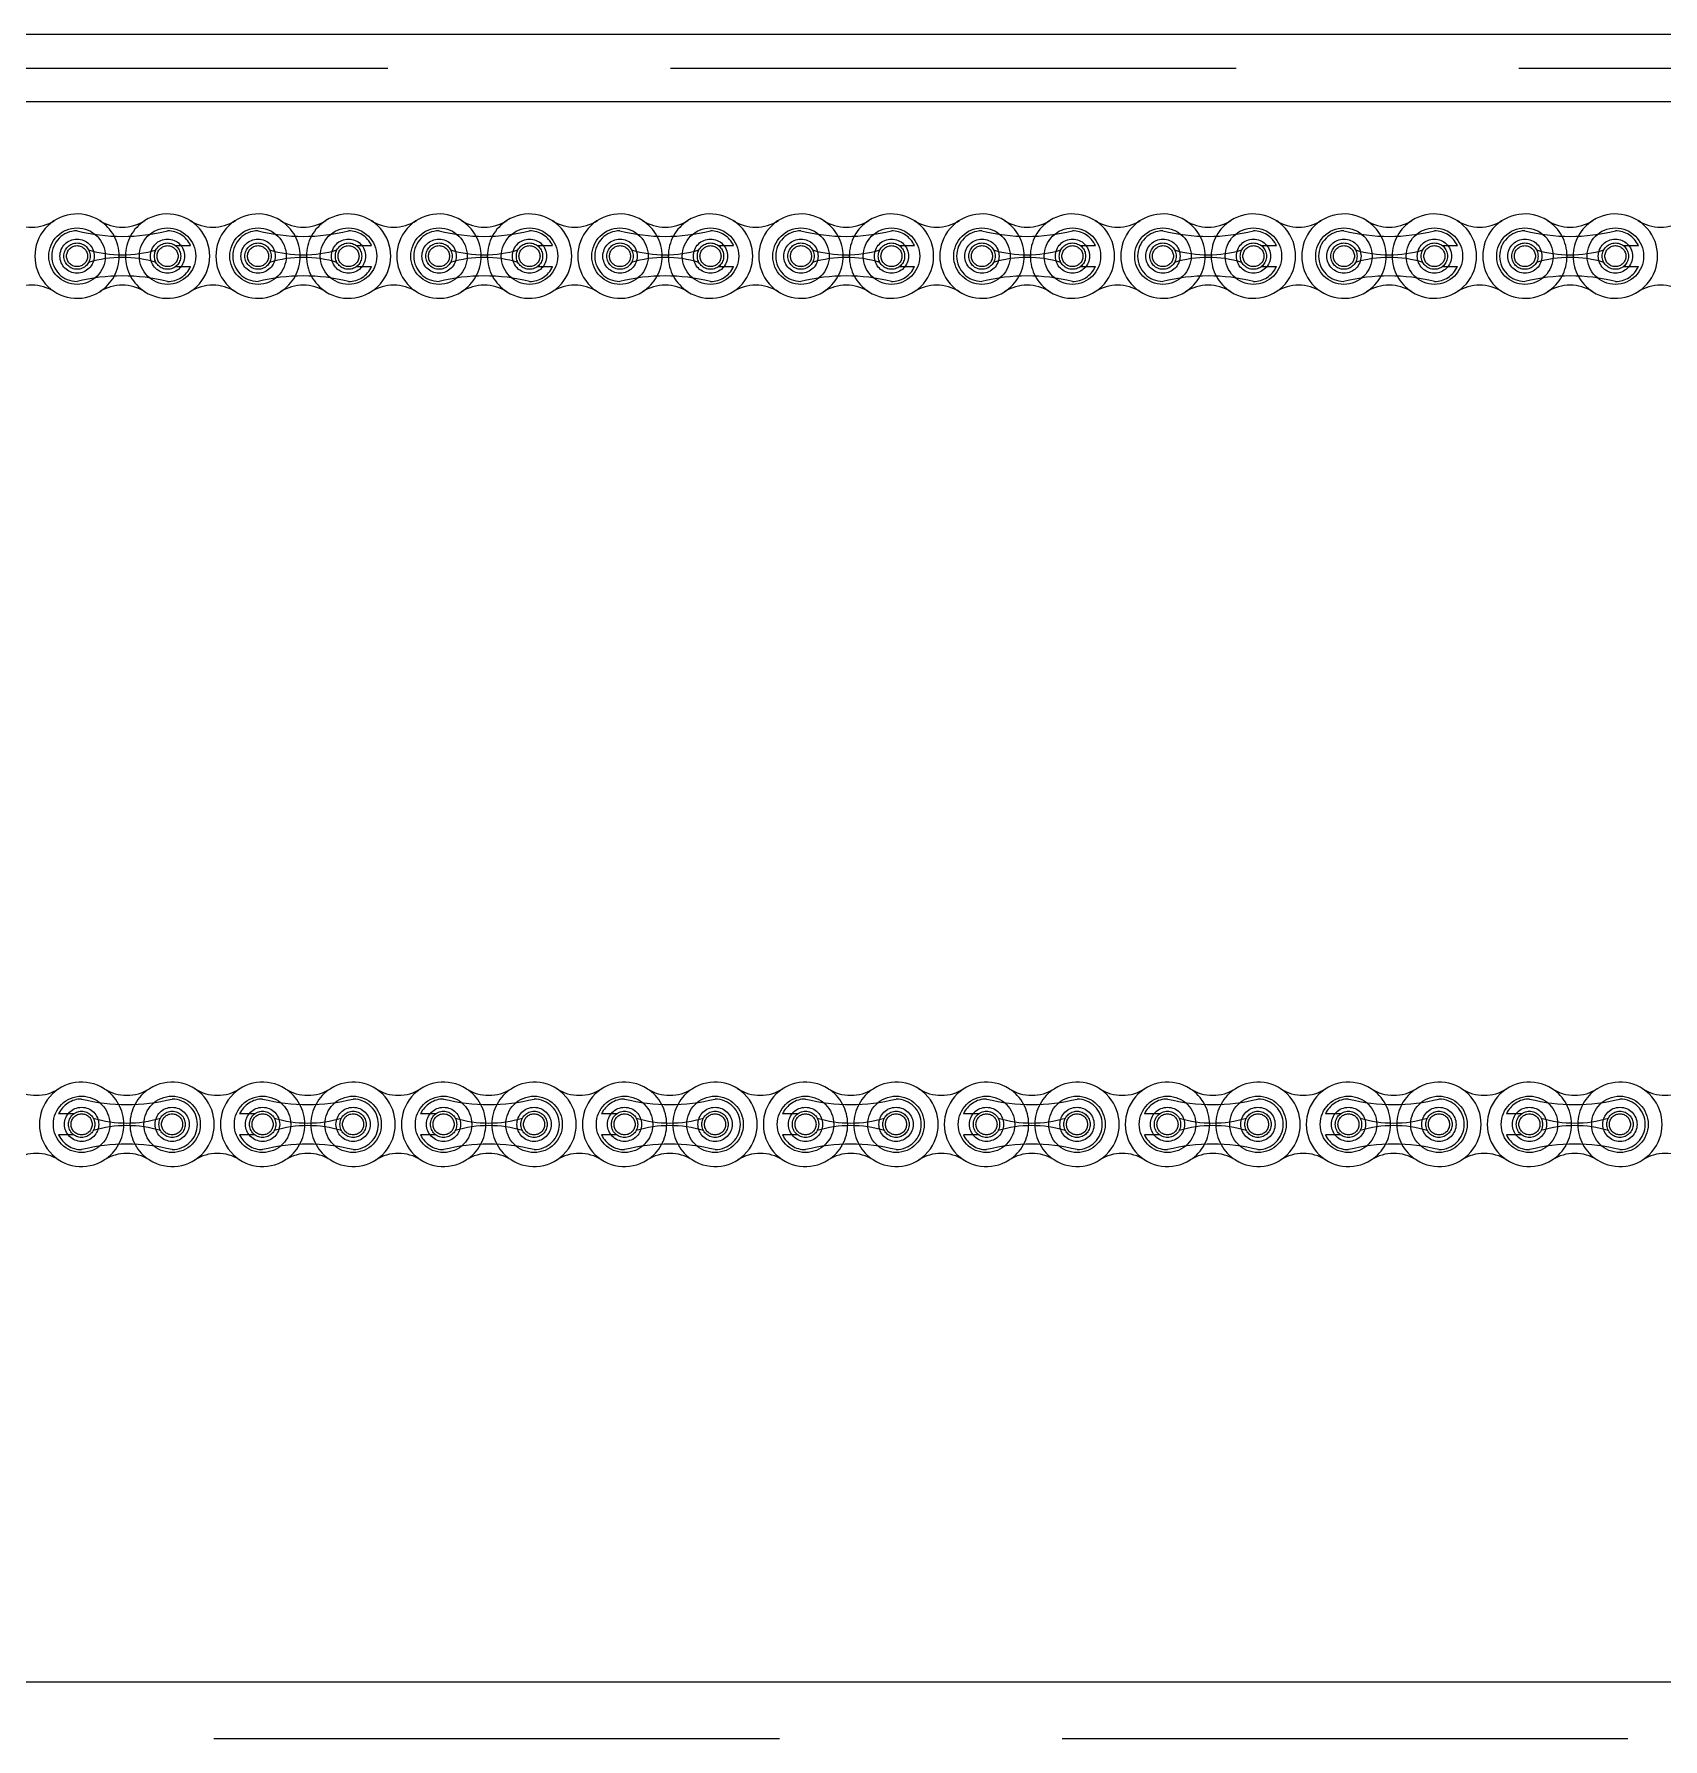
# Model space of a CAD drawing. Header units: metres. Extents: x 0 to 21025, y 0 to 14850.
# Drawn here: x 3267.5 to 3496.1, y 13047.4 to 13286.7 of the extents above; entities that cross this region are included whole.
import ezdxf

# ---------------------------------------------------------------- set-up
doc = ezdxf.new("R2010")
doc.units = ezdxf.units.M
doc.header["$LTSCALE"] = 25
doc.linetypes.add('HIDDEN2', pattern=[4.7625, 3.175, -1.5875])
doc.layers.add('SL4', color=4, linetype='Continuous')
doc.layers.add('ST1', color=7, linetype='HIDDEN2')

msp = doc.modelspace()

# ---------------------------------------------------------------- linework, layer by layer
at = {"layer": 'SL4'}
for p, q in [((2880.564, 13286.681), (4205.539, 13286.681)), ((4205.539, 13277.156), (2880.564, 13277.156)), ((2928.064, 13055.444), (4158.039, 13055.444))]:
    msp.add_line(p, q, dxfattribs=at)
at = {"layer": 'ST1'}
for p, q in [((2880.564, 13281.919), (4205.539, 13281.919)), ((4205.539, 13277.156), (2880.564, 13277.156)), ((3287.337, 13256.997), (3289.461, 13256.997)), ((3312.737, 13256.997), (3314.861, 13256.997)), ((3338.137, 13256.997), (3340.261, 13256.997)), ((3363.537, 13256.997), (3365.661, 13256.997)), ((3388.937, 13256.997), (3391.061, 13256.997)), ((3414.337, 13256.997), (3416.461, 13256.997)), ((3439.737, 13256.997), (3441.861, 13256.997)), ((3465.137, 13256.997), (3467.261, 13256.997)), ((3490.537, 13256.997), (3492.661, 13256.997)), ((3287.337, 13254.045), (3289.461, 13254.045)), ((3312.737, 13254.045), (3314.861, 13254.045)), ((3338.137, 13254.045), (3340.261, 13254.045)), ((3363.537, 13254.045), (3365.661, 13254.045)), ((3388.937, 13254.045), (3391.061, 13254.045)), ((3414.337, 13254.045), (3416.461, 13254.045)), ((3439.737, 13254.045), (3441.861, 13254.045)), ((3465.137, 13254.045), (3467.261, 13254.045)), ((3490.537, 13254.045), (3492.661, 13254.045)), ((3273.062, 13135.162), (3270.938, 13135.162)), ((3298.462, 13135.162), (3296.338, 13135.162)), ((3323.862, 13135.162), (3321.738, 13135.162)), ((3349.262, 13135.162), (3347.138, 13135.162)), ((3374.662, 13135.162), (3372.538, 13135.162)), ((3400.062, 13135.162), (3397.938, 13135.162)), ((3425.462, 13135.162), (3423.338, 13135.162)), ((3450.862, 13135.162), (3448.738, 13135.162)), ((3476.262, 13135.162), (3474.138, 13135.162)), ((3273.062, 13132.21), (3270.938, 13132.21)), ((3298.462, 13132.21), (3296.338, 13132.21)), ((3323.862, 13132.21), (3321.738, 13132.21)), ((3349.262, 13132.21), (3347.138, 13132.21)), ((3374.662, 13132.21), (3372.538, 13132.21)), ((3400.062, 13132.21), (3397.938, 13132.21)), ((3425.462, 13132.21), (3423.338, 13132.21)), ((3450.862, 13132.21), (3448.738, 13132.21)), ((3476.262, 13132.21), (3474.138, 13132.21)), ((2880.564, 13055.444), (4205.539, 13055.444)), ((4205.539, 13047.444), (2880.564, 13047.444))]:
    msp.add_line(p, q, dxfattribs=at)
for centre, radius in [((3273.53, 13255.521), 3.96), ((3286.23, 13255.521), 3.96), ((3298.93, 13255.521), 3.96), ((3311.63, 13255.521), 3.96), ((3324.33, 13255.521), 3.96), ((3337.03, 13255.521), 3.96), ((3349.73, 13255.521), 3.96), ((3362.43, 13255.521), 3.96), ((3375.13, 13255.521), 3.96), ((3387.83, 13255.521), 3.96), ((3400.53, 13255.521), 3.96), ((3413.23, 13255.521), 3.96), ((3425.93, 13255.521), 3.96), ((3438.63, 13255.521), 3.96), ((3451.33, 13255.521), 3.96), ((3464.03, 13255.521), 3.96), ((3476.73, 13255.521), 3.96), ((3489.43, 13255.521), 3.96), ((3273.53, 13255.521), 2.398), ((3273.53, 13255.521), 1.845), ((3273.53, 13255.521), 1.476), ((3286.23, 13255.521), 2.399), ((3286.23, 13255.521), 1.845), ((3286.23, 13255.521), 1.476), ((3298.93, 13255.521), 2.398), ((3298.93, 13255.521), 1.845), ((3298.93, 13255.521), 1.476), ((3311.63, 13255.521), 2.399), ((3311.63, 13255.521), 1.845), ((3311.63, 13255.521), 1.476), ((3324.33, 13255.521), 2.398), ((3324.33, 13255.521), 1.845), ((3324.33, 13255.521), 1.476), ((3337.03, 13255.521), 2.399), ((3337.03, 13255.521), 1.845), ((3337.03, 13255.521), 1.476), ((3349.73, 13255.521), 2.399), ((3349.73, 13255.521), 1.845), ((3349.73, 13255.521), 1.476), ((3362.43, 13255.521), 2.399), ((3362.43, 13255.521), 1.845), ((3362.43, 13255.521), 1.476), ((3375.13, 13255.521), 2.398), ((3375.13, 13255.521), 1.845), ((3375.13, 13255.521), 1.476), ((3387.83, 13255.521), 2.399), ((3387.83, 13255.521), 1.845), ((3387.83, 13255.521), 1.476), ((3400.53, 13255.521), 2.398), ((3400.53, 13255.521), 1.845), ((3400.53, 13255.521), 1.476), ((3413.23, 13255.521), 2.398), ((3413.23, 13255.521), 1.845), ((3413.23, 13255.521), 1.476), ((3425.93, 13255.521), 2.398), ((3425.93, 13255.521), 1.845), ((3425.93, 13255.521), 1.476), ((3438.63, 13255.521), 2.398), ((3438.63, 13255.521), 1.845), ((3438.63, 13255.521), 1.476), ((3451.33, 13255.521), 2.399), ((3451.33, 13255.521), 1.845), ((3451.33, 13255.521), 1.476), ((3464.03, 13255.521), 2.399), ((3464.03, 13255.521), 1.845), ((3464.03, 13255.521), 1.476), ((3476.73, 13255.521), 2.398), ((3476.73, 13255.521), 1.845), ((3476.73, 13255.521), 1.476), ((3489.43, 13255.521), 2.399), ((3489.43, 13255.521), 1.845), ((3489.43, 13255.521), 1.476), ((3274.169, 13133.686), 3.96), ((3286.869, 13133.686), 3.96), ((3299.569, 13133.686), 3.96), ((3312.269, 13133.686), 3.96), ((3324.969, 13133.686), 3.96), ((3337.669, 13133.686), 3.96), ((3350.369, 13133.686), 3.96), ((3363.069, 13133.686), 3.96), ((3375.769, 13133.686), 3.96), ((3388.469, 13133.686), 3.96), ((3401.169, 13133.686), 3.96), ((3413.869, 13133.686), 3.96), ((3426.569, 13133.686), 3.96), ((3439.269, 13133.686), 3.96), ((3451.969, 13133.686), 3.96), ((3464.669, 13133.686), 3.96), ((3477.369, 13133.686), 3.96), ((3490.069, 13133.686), 3.96), ((3274.169, 13133.686), 2.398), ((3274.169, 13133.686), 1.845), ((3274.169, 13133.686), 1.476), ((3286.869, 13133.686), 2.398), ((3286.869, 13133.686), 1.845), ((3286.869, 13133.686), 1.476), ((3299.569, 13133.686), 2.398), ((3299.569, 13133.686), 1.845), ((3299.569, 13133.686), 1.476), ((3312.269, 13133.686), 2.398), ((3312.269, 13133.686), 1.845), ((3312.269, 13133.686), 1.476), ((3324.969, 13133.686), 2.399), ((3324.969, 13133.686), 1.845), ((3324.969, 13133.686), 1.476), ((3337.669, 13133.686), 2.398), ((3337.669, 13133.686), 1.845), ((3337.669, 13133.686), 1.476), ((3350.369, 13133.686), 2.398), ((3350.369, 13133.686), 1.845), ((3350.369, 13133.686), 1.476), ((3363.069, 13133.686), 2.399), ((3363.069, 13133.686), 1.845), ((3363.069, 13133.686), 1.476), ((3375.769, 13133.686), 2.399), ((3375.769, 13133.686), 1.845), ((3375.769, 13133.686), 1.476), ((3388.469, 13133.686), 2.398), ((3388.469, 13133.686), 1.845), ((3388.469, 13133.686), 1.476), ((3401.169, 13133.686), 2.398), ((3401.169, 13133.686), 1.845), ((3401.169, 13133.686), 1.476), ((3413.869, 13133.686), 2.398), ((3413.869, 13133.686), 1.845), ((3413.869, 13133.686), 1.476), ((3426.569, 13133.686), 2.398), ((3426.569, 13133.686), 1.845), ((3426.569, 13133.686), 1.476), ((3439.269, 13133.686), 2.398), ((3439.269, 13133.686), 1.845), ((3439.269, 13133.686), 1.476), ((3451.969, 13133.686), 2.398), ((3451.969, 13133.686), 1.845), ((3451.969, 13133.686), 1.476), ((3464.669, 13133.686), 2.398), ((3464.669, 13133.686), 1.845), ((3464.669, 13133.686), 1.476), ((3477.369, 13133.686), 2.399), ((3477.369, 13133.686), 1.845), ((3477.369, 13133.686), 1.476), ((3490.069, 13133.686), 2.399), ((3490.069, 13133.686), 1.845), ((3490.069, 13133.686), 1.476)]:
    msp.add_circle(centre, radius, dxfattribs=at)
for centre, radius, start, end in [((3273.53, 13255.521), 5.92, 57.56669, 302.43331), ((3286.23, 13255.521), 5.92, 237.56669, 122.43331), ((3298.93, 13255.521), 5.92, 57.56669, 302.43331), ((3311.63, 13255.521), 5.92, 237.56669, 122.43331), ((3324.33, 13255.521), 5.92, 57.56669, 302.43331), ((3337.03, 13255.521), 5.92, 237.56669, 122.43331), ((3349.73, 13255.521), 5.92, 57.56669, 302.43331), ((3362.43, 13255.521), 5.92, 237.56669, 122.43331), ((3375.13, 13255.521), 5.92, 57.56669, 302.43331), ((3387.83, 13255.521), 5.92, 237.56669, 122.43331), ((3400.53, 13255.521), 5.92, 57.56669, 302.43331), ((3413.23, 13255.521), 5.92, 237.56669, 122.43331), ((3425.93, 13255.521), 5.92, 57.56669, 302.43331), ((3438.63, 13255.521), 5.92, 237.56669, 122.43331), ((3451.33, 13255.521), 5.92, 57.56669, 302.43331), ((3464.03, 13255.521), 5.92, 237.56669, 122.43331), ((3476.73, 13255.521), 5.92, 57.56669, 302.43331), ((3489.43, 13255.521), 5.92, 237.56669, 122.43331), ((3267.18, 13265.514), 5.92, 237.56669, 302.43331), ((3273.53, 13255.521), 3.552, 90, 270), ((3279.88, 13284.618), 26.322, 256.04015, 283.95985), ((3279.88, 13265.514), 5.92, 237.56669, 302.43331), ((3273.53, 13255.521), 5.92, 302.43324, 57.56676), ((3286.23, 13255.521), 5.92, 122.43324, 237.56676), ((3286.23, 13255.521), 3.552, 24.55336, 90), ((3292.58, 13265.514), 5.92, 237.56669, 302.43331), ((3298.93, 13255.521), 3.552, 90, 270), ((3305.28, 13284.618), 26.322, 256.04015, 283.95985), ((3305.28, 13265.514), 5.92, 237.56669, 302.43331), ((3298.93, 13255.521), 5.92, 302.43324, 57.56676), ((3311.63, 13255.521), 5.92, 122.43324, 237.56676), ((3311.63, 13255.521), 3.552, 24.55336, 90), ((3317.98, 13265.514), 5.92, 237.56669, 302.43331), ((3324.33, 13255.521), 3.552, 90, 270), ((3330.68, 13284.618), 26.322, 256.04015, 283.95985), ((3330.68, 13265.514), 5.92, 237.56669, 302.43331), ((3324.33, 13255.521), 5.92, 302.43324, 57.56676), ((3337.03, 13255.521), 5.92, 122.43324, 237.56676), ((3337.03, 13255.521), 3.552, 24.55336, 90), ((3343.38, 13265.514), 5.92, 237.56669, 302.43331), ((3349.73, 13255.521), 3.552, 90, 270), ((3356.08, 13284.618), 26.322, 256.04015, 283.95985), ((3356.08, 13265.514), 5.92, 237.56669, 302.43331), ((3349.73, 13255.521), 5.92, 302.43324, 57.56676), ((3362.43, 13255.521), 5.92, 122.43324, 237.56676), ((3362.43, 13255.521), 3.552, 24.55336, 90), ((3368.78, 13265.514), 5.92, 237.56669, 302.43331), ((3375.13, 13255.521), 3.552, 90, 270), ((3381.48, 13284.618), 26.322, 256.04015, 283.95985), ((3381.48, 13265.514), 5.92, 237.56669, 302.43331), ((3375.13, 13255.521), 5.92, 302.43324, 57.56676), ((3387.83, 13255.521), 5.92, 122.43324, 237.56676), ((3387.83, 13255.521), 3.552, 24.55336, 90), ((3394.18, 13265.514), 5.92, 237.56669, 302.43331), ((3400.53, 13255.521), 3.552, 90, 270), ((3406.88, 13284.618), 26.322, 256.04015, 283.95985), ((3406.88, 13265.514), 5.92, 237.56669, 302.43331), ((3400.53, 13255.521), 5.92, 302.43324, 57.56676), ((3413.23, 13255.521), 5.92, 122.43324, 237.56676), ((3413.23, 13255.521), 3.552, 24.55336, 90), ((3419.58, 13265.514), 5.92, 237.56669, 302.43331), ((3425.93, 13255.521), 3.552, 90, 270), ((3432.28, 13284.618), 26.322, 256.04015, 283.95985), ((3432.28, 13265.514), 5.92, 237.56669, 302.43331), ((3425.93, 13255.521), 5.92, 302.43324, 57.56676), ((3438.63, 13255.521), 5.92, 122.43324, 237.56676), ((3438.63, 13255.521), 3.552, 24.55336, 90), ((3444.98, 13265.514), 5.92, 237.56669, 302.43331), ((3451.33, 13255.521), 3.552, 90, 270), ((3457.68, 13284.618), 26.322, 256.04015, 283.95985), ((3457.68, 13265.514), 5.92, 237.56669, 302.43331), ((3451.33, 13255.521), 5.92, 302.43324, 57.56676), ((3464.03, 13255.521), 5.92, 122.43324, 237.56676), ((3464.03, 13255.521), 3.552, 24.55336, 90), ((3470.38, 13265.514), 5.92, 237.56669, 302.43331), ((3476.73, 13255.521), 3.552, 90, 270), ((3483.08, 13284.618), 26.322, 256.04015, 283.95985), ((3483.08, 13265.514), 5.92, 237.56669, 302.43331), ((3476.73, 13255.521), 5.92, 302.43324, 57.56676), ((3489.43, 13255.521), 5.92, 122.43324, 237.56676), ((3489.43, 13255.521), 3.552, 24.55336, 90), ((3495.78, 13265.514), 5.92, 237.56669, 302.43331), ((3279.88, 13271.874), 16.175, 252.993, 287.007), ((3305.28, 13271.874), 16.175, 252.993, 287.007), ((3330.68, 13271.874), 16.175, 252.993, 287.007), ((3356.08, 13271.874), 16.175, 252.993, 287.007), ((3381.48, 13271.874), 16.175, 252.993, 287.007), ((3406.88, 13271.874), 16.175, 252.993, 287.007), ((3432.28, 13271.874), 16.175, 252.993, 287.007), ((3457.68, 13271.874), 16.175, 252.993, 287.007), ((3483.08, 13271.874), 16.175, 252.993, 287.007), ((3279.88, 13239.169), 16.175, 72.993, 107.007), ((3286.23, 13255.521), 3.552, 270, 335.44664), ((3305.28, 13239.169), 16.175, 72.993, 107.007), ((3311.63, 13255.521), 3.552, 270, 335.44664), ((3330.68, 13239.169), 16.175, 72.993, 107.007), ((3337.03, 13255.521), 3.552, 270, 335.44664), ((3356.08, 13239.169), 16.175, 72.993, 107.007), ((3362.43, 13255.521), 3.552, 270, 335.44664), ((3381.48, 13239.169), 16.175, 72.993, 107.007), ((3387.83, 13255.521), 3.552, 270, 335.44664), ((3406.88, 13239.169), 16.175, 72.993, 107.007), ((3413.23, 13255.521), 3.552, 270, 335.44664), ((3432.28, 13239.169), 16.175, 72.993, 107.007), ((3438.63, 13255.521), 3.552, 270, 335.44664), ((3457.68, 13239.169), 16.175, 72.993, 107.007), ((3464.03, 13255.521), 3.552, 270, 335.44664), ((3483.08, 13239.169), 16.175, 72.993, 107.007), ((3489.43, 13255.521), 3.552, 270, 335.44664), ((3267.18, 13245.528), 5.92, 57.56669, 122.43331), ((3279.88, 13226.424), 26.322, 76.04015, 103.95985), ((3279.88, 13245.528), 5.92, 57.56669, 122.43331), ((3292.58, 13245.528), 5.92, 57.56669, 122.43331), ((3305.28, 13226.424), 26.322, 76.04015, 103.95985), ((3305.28, 13245.528), 5.92, 57.56669, 122.43331), ((3317.98, 13245.528), 5.92, 57.56669, 122.43331), ((3330.68, 13226.424), 26.322, 76.04015, 103.95985), ((3330.68, 13245.528), 5.92, 57.56669, 122.43331), ((3343.38, 13245.528), 5.92, 57.56669, 122.43331), ((3356.08, 13226.424), 26.322, 76.04015, 103.95985), ((3356.08, 13245.528), 5.92, 57.56669, 122.43331), ((3368.78, 13245.528), 5.92, 57.56669, 122.43331), ((3381.48, 13226.424), 26.322, 76.04015, 103.95985), ((3381.48, 13245.528), 5.92, 57.56669, 122.43331), ((3394.18, 13245.528), 5.92, 57.56669, 122.43331), ((3406.88, 13226.424), 26.322, 76.04015, 103.95985), ((3406.88, 13245.528), 5.92, 57.56669, 122.43331), ((3419.58, 13245.528), 5.92, 57.56669, 122.43331), ((3432.28, 13226.424), 26.322, 76.04015, 103.95985), ((3432.28, 13245.528), 5.92, 57.56669, 122.43331), ((3444.98, 13245.528), 5.92, 57.56669, 122.43331), ((3457.68, 13226.424), 26.322, 76.04015, 103.95985), ((3457.68, 13245.528), 5.92, 57.56669, 122.43331), ((3470.38, 13245.528), 5.92, 57.56669, 122.43331), ((3483.08, 13226.424), 26.322, 76.04015, 103.95985), ((3483.08, 13245.528), 5.92, 57.56669, 122.43331), ((3495.78, 13245.528), 5.92, 57.56669, 122.43331), ((3274.169, 13133.686), 5.92, 57.56669, 302.43331), ((3286.869, 13133.686), 5.92, 237.56669, 122.43331), ((3299.569, 13133.686), 5.92, 57.56669, 302.43331), ((3312.269, 13133.686), 5.92, 237.56669, 122.43331), ((3324.969, 13133.686), 5.92, 57.56669, 302.43331), ((3337.669, 13133.686), 5.92, 237.56669, 122.43331), ((3350.369, 13133.686), 5.92, 57.56669, 302.43331), ((3363.069, 13133.686), 5.92, 237.56669, 122.43331), ((3375.769, 13133.686), 5.92, 57.56669, 302.43331), ((3388.469, 13133.686), 5.92, 237.56669, 122.43331), ((3401.169, 13133.686), 5.92, 57.56669, 302.43331), ((3413.869, 13133.686), 5.92, 237.56669, 122.43331), ((3426.569, 13133.686), 5.92, 57.56669, 302.43331), ((3439.269, 13133.686), 5.92, 237.56669, 122.43331), ((3451.969, 13133.686), 5.92, 57.56669, 302.43331), ((3464.669, 13133.686), 5.92, 237.56669, 122.43331), ((3477.369, 13133.686), 5.92, 57.56669, 302.43331), ((3490.069, 13133.686), 5.92, 237.56669, 122.43331), ((3267.819, 13143.679), 5.92, 237.56669, 302.43331), ((3274.169, 13133.686), 3.552, 90, 155.44664), ((3280.519, 13162.783), 26.322, 256.04015, 283.95985), ((3280.519, 13143.679), 5.92, 237.56669, 302.43331), ((3274.169, 13133.686), 5.92, 302.43324, 57.56676), ((3286.869, 13133.686), 5.92, 122.43324, 237.56676), ((3286.869, 13133.686), 3.552, 270, 90), ((3293.219, 13143.679), 5.92, 237.56669, 302.43331), ((3299.569, 13133.686), 3.552, 90, 155.44664), ((3305.919, 13162.783), 26.322, 256.04015, 283.95985), ((3305.919, 13143.679), 5.92, 237.56669, 302.43331), ((3299.569, 13133.686), 5.92, 302.43324, 57.56676), ((3312.269, 13133.686), 5.92, 122.43324, 237.56676), ((3312.269, 13133.686), 3.552, 270, 90), ((3318.619, 13143.679), 5.92, 237.56669, 302.43331), ((3324.969, 13133.686), 3.552, 90, 155.44664), ((3331.319, 13162.783), 26.322, 256.04015, 283.95985), ((3331.319, 13143.679), 5.92, 237.56669, 302.43331), ((3324.969, 13133.686), 5.92, 302.43324, 57.56676), ((3337.669, 13133.686), 5.92, 122.43324, 237.56676), ((3337.669, 13133.686), 3.552, 270, 90), ((3344.019, 13143.679), 5.92, 237.56669, 302.43331), ((3350.369, 13133.686), 3.552, 90, 155.44664), ((3356.719, 13162.783), 26.322, 256.04015, 283.95985), ((3356.719, 13143.679), 5.92, 237.56669, 302.43331), ((3350.369, 13133.686), 5.92, 302.43324, 57.56676), ((3363.069, 13133.686), 5.92, 122.43324, 237.56676), ((3363.069, 13133.686), 3.552, 270, 90), ((3369.419, 13143.679), 5.92, 237.56669, 302.43331), ((3375.769, 13133.686), 3.552, 90, 155.44664), ((3382.119, 13162.783), 26.322, 256.04015, 283.95985), ((3382.119, 13143.679), 5.92, 237.56669, 302.43331), ((3375.769, 13133.686), 5.92, 302.43324, 57.56676), ((3388.469, 13133.686), 5.92, 122.43324, 237.56676), ((3388.469, 13133.686), 3.552, 270, 90), ((3394.819, 13143.679), 5.92, 237.56669, 302.43331), ((3401.169, 13133.686), 3.552, 90, 155.44664), ((3407.519, 13162.783), 26.322, 256.04015, 283.95985), ((3407.519, 13143.679), 5.92, 237.56669, 302.43331), ((3401.169, 13133.686), 5.92, 302.43324, 57.56676), ((3413.869, 13133.686), 5.92, 122.43324, 237.56676), ((3413.869, 13133.686), 3.552, 270, 90), ((3420.219, 13143.679), 5.92, 237.56669, 302.43331), ((3426.569, 13133.686), 3.552, 90, 155.44664), ((3432.919, 13162.783), 26.322, 256.04015, 283.95985), ((3432.919, 13143.679), 5.92, 237.56669, 302.43331), ((3426.569, 13133.686), 5.92, 302.43324, 57.56676), ((3439.269, 13133.686), 5.92, 122.43324, 237.56676), ((3439.269, 13133.686), 3.552, 270, 90), ((3445.619, 13143.679), 5.92, 237.56669, 302.43331), ((3451.969, 13133.686), 3.552, 90, 155.44664), ((3458.319, 13162.783), 26.322, 256.04015, 283.95985), ((3458.319, 13143.679), 5.92, 237.56669, 302.43331), ((3451.969, 13133.686), 5.92, 302.43324, 57.56676), ((3464.669, 13133.686), 5.92, 122.43324, 237.56676), ((3464.669, 13133.686), 3.552, 270, 90), ((3471.019, 13143.679), 5.92, 237.56669, 302.43331), ((3477.369, 13133.686), 3.552, 90, 155.44664), ((3483.719, 13162.783), 26.322, 256.04015, 283.95985), ((3483.719, 13143.679), 5.92, 237.56669, 302.43331), ((3477.369, 13133.686), 5.92, 302.43324, 57.56676), ((3490.069, 13133.686), 5.92, 122.43324, 237.56676), ((3490.069, 13133.686), 3.552, 270, 90), ((3496.419, 13143.679), 5.92, 237.56669, 302.43331), ((3280.519, 13150.039), 16.175, 252.993, 287.007), ((3305.919, 13150.039), 16.175, 252.993, 287.007), ((3331.319, 13150.039), 16.175, 252.993, 287.007), ((3356.719, 13150.039), 16.175, 252.993, 287.007), ((3382.119, 13150.039), 16.175, 252.993, 287.007), ((3407.519, 13150.039), 16.175, 252.993, 287.007), ((3432.919, 13150.039), 16.175, 252.993, 287.007), ((3458.319, 13150.039), 16.175, 252.993, 287.007), ((3483.719, 13150.039), 16.175, 252.993, 287.007), ((3274.169, 13133.686), 3.552, 204.55336, 270), ((3280.519, 13117.334), 16.175, 72.993, 107.007), ((3299.569, 13133.686), 3.552, 204.55336, 270), ((3305.919, 13117.334), 16.175, 72.993, 107.007), ((3324.969, 13133.686), 3.552, 204.55336, 270), ((3331.319, 13117.334), 16.175, 72.993, 107.007), ((3350.369, 13133.686), 3.552, 204.55336, 270), ((3356.719, 13117.334), 16.175, 72.993, 107.007), ((3375.769, 13133.686), 3.552, 204.55336, 270), ((3382.119, 13117.334), 16.175, 72.993, 107.007), ((3401.169, 13133.686), 3.552, 204.55336, 270), ((3407.519, 13117.334), 16.175, 72.993, 107.007), ((3426.569, 13133.686), 3.552, 204.55336, 270), ((3432.919, 13117.334), 16.175, 72.993, 107.007), ((3451.969, 13133.686), 3.552, 204.55336, 270), ((3458.319, 13117.334), 16.175, 72.993, 107.007), ((3477.369, 13133.686), 3.552, 204.55336, 270), ((3483.719, 13117.334), 16.175, 72.993, 107.007), ((3267.819, 13123.693), 5.92, 57.56669, 122.43331), ((3280.519, 13104.589), 26.322, 76.04015, 103.95985), ((3280.519, 13123.693), 5.92, 57.56669, 122.43331), ((3293.219, 13123.693), 5.92, 57.56669, 122.43331), ((3305.919, 13104.589), 26.322, 76.04015, 103.95985), ((3305.919, 13123.693), 5.92, 57.56669, 122.43331), ((3318.619, 13123.693), 5.92, 57.56669, 122.43331), ((3331.319, 13104.589), 26.322, 76.04015, 103.95985), ((3331.319, 13123.693), 5.92, 57.56669, 122.43331), ((3344.019, 13123.693), 5.92, 57.56669, 122.43331), ((3356.719, 13104.589), 26.322, 76.04015, 103.95985), ((3356.719, 13123.693), 5.92, 57.56669, 122.43331), ((3369.419, 13123.693), 5.92, 57.56669, 122.43331), ((3382.119, 13104.589), 26.322, 76.04015, 103.95985), ((3382.119, 13123.693), 5.92, 57.56669, 122.43331), ((3394.819, 13123.693), 5.92, 57.56669, 122.43331), ((3407.519, 13104.589), 26.322, 76.04015, 103.95985), ((3407.519, 13123.693), 5.92, 57.56669, 122.43331), ((3420.219, 13123.693), 5.92, 57.56669, 122.43331), ((3432.919, 13104.589), 26.322, 76.04015, 103.95985), ((3432.919, 13123.693), 5.92, 57.56669, 122.43331), ((3445.619, 13123.693), 5.92, 57.56669, 122.43331), ((3458.319, 13104.589), 26.322, 76.04015, 103.95985), ((3458.319, 13123.693), 5.92, 57.56669, 122.43331), ((3471.019, 13123.693), 5.92, 57.56669, 122.43331), ((3483.719, 13104.589), 26.322, 76.04015, 103.95985), ((3483.719, 13123.693), 5.92, 57.56669, 122.43331), ((3496.419, 13123.693), 5.92, 57.56669, 122.43331)]:
    msp.add_arc(centre, radius, start, end, dxfattribs=at)

doc.saveas('drawing.dxf')
